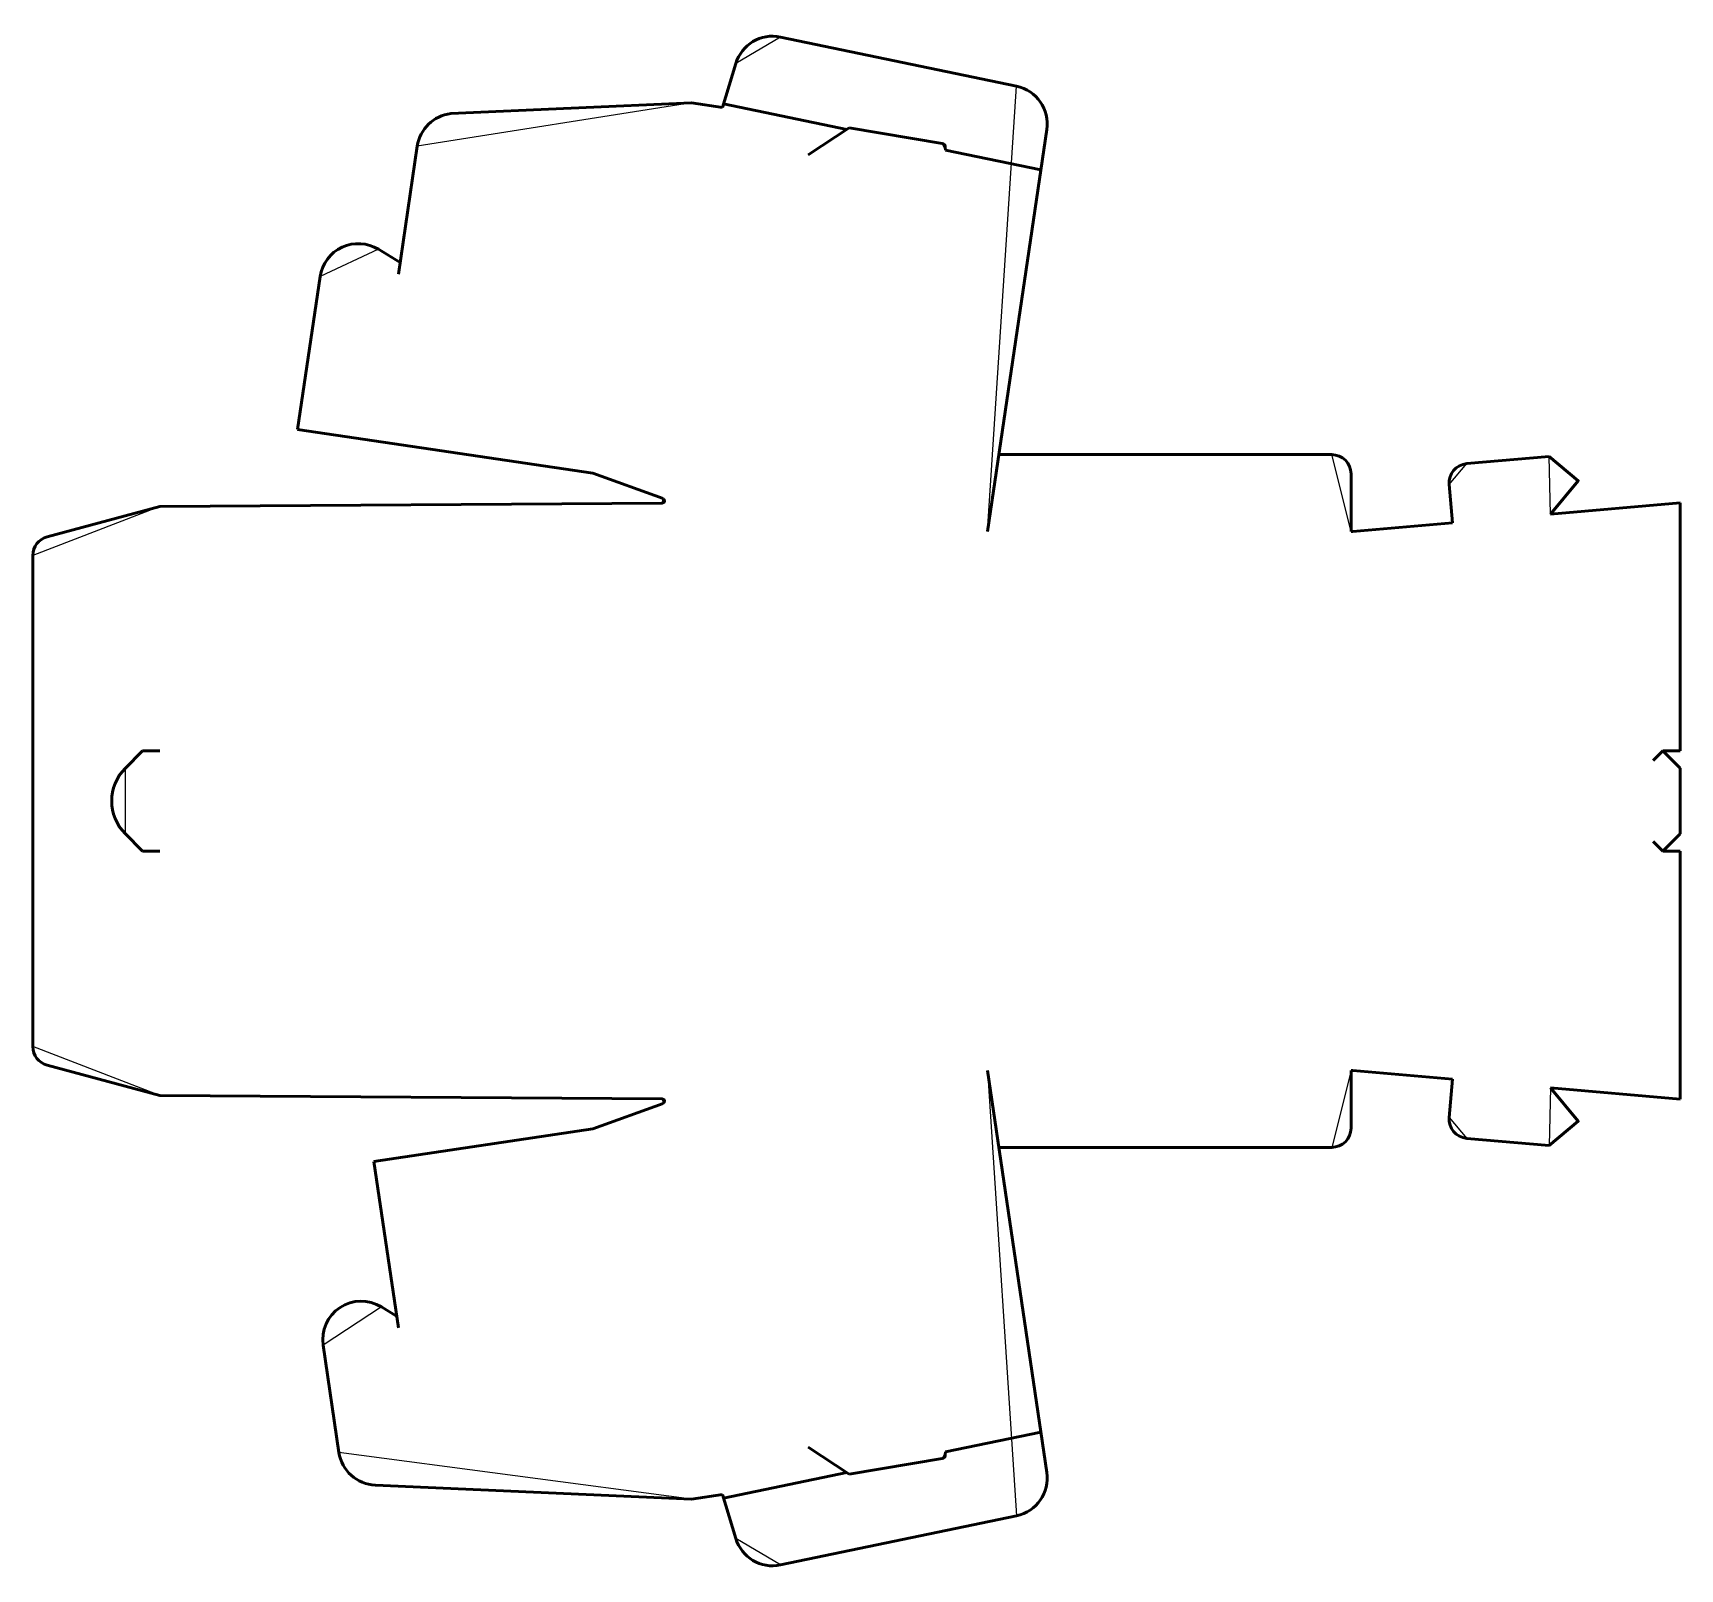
# Model space of a CAD drawing. Header units: centimetres. Extents: x -8.3 to 8.3, y -7.7 to 7.7.
import ezdxf

# ---------------------------------------------------------------- set-up
doc = ezdxf.new("R2010")
doc.units = ezdxf.units.CM
doc.header["$MEASUREMENT"] = 0
doc.layers.add('Camada 1', color=7, linetype='Continuous')

msp = doc.modelspace()

# ---------------------------------------------------------------- linework, layer by layer
at = {"layer": 'Camada 1', "color": 7}
for points, knots in [([(-0.7648, 7.68363), (-0.96131, 7.72461), (-1.15644, 7.60859), (-1.21441, 7.41648), (-1.21441, 7.41648), (-1.21441, 7.41648), (-0.7648, 7.68363), (-0.7648, 7.68363)], [0, 0, 0, 0, 0.33333333, 0.33333333, 0.33333333, 0.33333333, 1, 1, 1, 1]), ([(-0.7648, 7.68363), (-0.7648, 7.68363), (-0.7648, 7.68363), (-0.7648, 7.68363), (-0.7648, 7.68363), (-0.7648, 7.68363), (-0.7648, 7.68363), (-0.7648, 7.68363)], [0, 0, 0, 0, 0.33333333, 0.33333333, 0.33333333, 0.33333333, 1, 1, 1, 1]), ([(1.31598, 2.70947), (1.31598, 2.70947), (1.91371, 6.75312), (1.91371, 6.75312), (1.91371, 6.75312), (1.94377, 6.9559), (1.81044, 7.14682), (1.60986, 7.18862), (1.60986, 7.18862), (1.60986, 7.18862), (1.31598, 2.70947), (1.31598, 2.70947)], [0, 0, 0, 0, 0.25, 0.25, 0.25, 0.25, 0.5, 0.5, 0.5, 0.5, 1, 1, 1, 1]), ([(-1.65857, 7.02231), (-1.65857, 7.02231), (-4.07906, 6.9141), (-4.07906, 6.9141), (-4.07906, 6.9141), (-4.25313, 6.89399), (-4.39198, 6.75953), (-4.41759, 6.58625), (-4.41759, 6.58625), (-4.41759, 6.58625), (-1.65857, 7.02231), (-1.65857, 7.02231)], [0, 0, 0, 0, 0.25, 0.25, 0.25, 0.25, 0.5, 0.5, 0.5, 0.5, 1, 1, 1, 1]), ([(-1.65857, 7.02231), (-1.65857, 7.02231), (-1.65857, 7.02231), (-1.65857, 7.02231), (-1.65857, 7.02231), (-1.65857, 7.02231), (-1.65857, 7.02231), (-1.65857, 7.02231)], [0, 0, 0, 0, 0.33333333, 0.33333333, 0.33333333, 0.33333333, 1, 1, 1, 1]), ([(0.89506, 6.5469), (0.89506, 6.5469), (0.89334, 6.57743), (0.89334, 6.57743), (0.89334, 6.57743), (0.89231, 6.59553), (0.87889, 6.6104), (0.86095, 6.61347), (0.86095, 6.61347), (0.86095, 6.61347), (0.89506, 6.5469), (0.89506, 6.5469)], [0, 0, 0, 0, 0.25, 0.25, 0.25, 0.25, 0.5, 0.5, 0.5, 0.5, 1, 1, 1, 1]), ([(0.89506, 6.5469), (0.89506, 6.5469), (0.89506, 6.5469), (0.89506, 6.5469), (0.89506, 6.5469), (0.89506, 6.5469), (0.89506, 6.5469), (0.89506, 6.5469)], [0, 0, 0, 0, 0.33333333, 0.33333333, 0.33333333, 0.33333333, 1, 1, 1, 1]), ([(-4.80819, 5.5485), (-4.91894, 5.61668), (-5.05663, 5.62457), (-5.17453, 5.56961), (-5.17453, 5.56961), (-5.29243, 5.51463), (-5.3749, 5.40409), (-5.39382, 5.27539), (-5.39382, 5.27539), (-5.39382, 5.27539), (-4.80819, 5.5485), (-4.80819, 5.5485)], [0, 0, 0, 0, 0.25, 0.25, 0.25, 0.25, 0.5, 0.5, 0.5, 0.5, 1, 1, 1, 1]), ([(-4.80819, 5.5485), (-4.80819, 5.5485), (-4.80819, 5.5485), (-4.80819, 5.5485), (-4.80819, 5.5485), (-4.80819, 5.5485), (-4.80819, 5.5485), (-4.80819, 5.5485)], [0, 0, 0, 0, 0.33333333, 0.33333333, 0.33333333, 0.33333333, 1, 1, 1, 1]), ([(4.97377, 2.70947), (4.97377, 2.70947), (4.97377, 3.29005), (4.97377, 3.29005), (4.97377, 3.29005), (4.97377, 3.39694), (4.88707, 3.48357), (4.78015, 3.48357), (4.78015, 3.48357), (4.78015, 3.48357), (4.97377, 2.70947), (4.97377, 2.70947)], [0, 0, 0, 0, 0.25, 0.25, 0.25, 0.25, 0.5, 0.5, 0.5, 0.5, 1, 1, 1, 1]), ([(5.96154, 3.18347), (5.95225, 3.28994), (6.03099, 3.38387), (6.13738, 3.39328), (6.13738, 3.39328), (6.13738, 3.39328), (5.96154, 3.18347), (5.96154, 3.18347)], [0, 0, 0, 0, 0.33333333, 0.33333333, 0.33333333, 0.33333333, 1, 1, 1, 1]), ([(6.97881, 2.88465), (6.97881, 2.88465), (7.26003, 3.22032), (7.26003, 3.22032), (7.26003, 3.22032), (7.26003, 3.22032), (6.96637, 3.46641), (6.96637, 3.46641), (6.96637, 3.46641), (6.96637, 3.46641), (6.97881, 2.88465), (6.97881, 2.88465)], [0, 0, 0, 0, 0.25, 0.25, 0.25, 0.25, 0.5, 0.5, 0.5, 0.5, 1, 1, 1, 1]), ([(5.96154, 3.18347), (5.96154, 3.18347), (5.96154, 3.18347), (5.96154, 3.18347), (5.96154, 3.18347), (5.96154, 3.18347), (5.96154, 3.18347), (5.96154, 3.18347)], [0, 0, 0, 0, 0.33333333, 0.33333333, 0.33333333, 0.33333333, 1, 1, 1, 1]), ([(-1.95344, 2.99617), (-1.92756, 2.99646), (-1.92137, 3.03242), (-1.94571, 3.04128), (-1.94571, 3.04128), (-1.94571, 3.04128), (-1.95344, 2.99617), (-1.95344, 2.99617)], [0, 0, 0, 0, 0.33333333, 0.33333333, 0.33333333, 0.33333333, 1, 1, 1, 1]), ([(-1.95344, 2.99617), (-1.95344, 2.99617), (-1.95344, 2.99617), (-1.95344, 2.99617), (-1.95344, 2.99617), (-1.95344, 2.99617), (-1.95344, 2.99617), (-1.95344, 2.99617)], [0, 0, 0, 0, 0.33333333, 0.33333333, 0.33333333, 0.33333333, 1, 1, 1, 1]), ([(-7.00585, 2.96108), (-7.00585, 2.96108), (-8.1398, 2.65726), (-8.1398, 2.65726), (-8.1398, 2.65726), (-8.22441, 2.63462), (-8.28323, 2.55786), (-8.28323, 2.47031), (-8.28323, 2.47031), (-8.28323, 2.47031), (-7.00585, 2.96108), (-7.00585, 2.96108)], [0, 0, 0, 0, 0.25, 0.25, 0.25, 0.25, 0.5, 0.5, 0.5, 0.5, 1, 1, 1, 1]), ([(-7.00585, 2.96108), (-7.00585, 2.96108), (-7.00585, 2.96108), (-7.00585, 2.96108), (-7.00585, 2.96108), (-7.00585, 2.96108), (-7.00585, 2.96108), (-7.00585, 2.96108)], [0, 0, 0, 0, 0.33333333, 0.33333333, 0.33333333, 0.33333333, 1, 1, 1, 1]), ([(1.31598, 2.70947), (1.31598, 2.70947), (1.31598, 2.70947), (1.31598, 2.70947), (1.31598, 2.70947), (1.31598, 2.70947), (1.31598, 2.70947), (1.31598, 2.70947)], [0, 0, 0, 0, 0.33333333, 0.33333333, 0.33333333, 0.33333333, 1, 1, 1, 1]), ([(4.97377, 2.70947), (4.97377, 2.70947), (4.97377, 2.70947), (4.97377, 2.70947), (4.97377, 2.70947), (4.97377, 2.70947), (4.97377, 2.70947), (4.97377, 2.70947)], [0, 0, 0, 0, 0.33333333, 0.33333333, 0.33333333, 0.33333333, 1, 1, 1, 1]), ([(-7.35483, 0.32837), (-7.53628, 0.14702), (-7.53628, -0.14711), (-7.35483, -0.32843), (-7.35483, -0.32843), (-7.35483, -0.32843), (-7.35483, 0.32837), (-7.35483, 0.32837)], [0, 0, 0, 0, 0.33333333, 0.33333333, 0.33333333, 0.33333333, 1, 1, 1, 1]), ([(-7.35483, 0.32837), (-7.35483, 0.32837), (-7.35483, 0.32837), (-7.35483, 0.32837), (-7.35483, 0.32837), (-7.35483, 0.32837), (-7.35483, 0.32837), (-7.35483, 0.32837)], [0, 0, 0, 0, 0.33333333, 0.33333333, 0.33333333, 0.33333333, 1, 1, 1, 1]), ([(-7.00585, -2.96103), (-7.00585, -2.96103), (-8.1398, -2.65724), (-8.1398, -2.65724), (-8.1398, -2.65724), (-8.22441, -2.63461), (-8.28323, -2.55791), (-8.28323, -2.47031), (-8.28323, -2.47031), (-8.28323, -2.47031), (-7.00585, -2.96103), (-7.00585, -2.96103)], [0, 0, 0, 0, 0.25, 0.25, 0.25, 0.25, 0.5, 0.5, 0.5, 0.5, 1, 1, 1, 1]), ([(1.31598, -2.70952), (1.31598, -2.70952), (1.9137, -6.7532), (1.9137, -6.7532), (1.9137, -6.7532), (1.94376, -6.95595), (1.81043, -7.14693), (1.60985, -7.18865), (1.60985, -7.18865), (1.60985, -7.18865), (1.31598, -2.70952), (1.31598, -2.70952)], [0, 0, 0, 0, 0.25, 0.25, 0.25, 0.25, 0.5, 0.5, 0.5, 0.5, 1, 1, 1, 1]), ([(1.31598, -2.70952), (1.31598, -2.70952), (1.31598, -2.70952), (1.31598, -2.70952), (1.31598, -2.70952), (1.31598, -2.70952), (1.31598, -2.70952), (1.31598, -2.70952)], [0, 0, 0, 0, 0.33333333, 0.33333333, 0.33333333, 0.33333333, 1, 1, 1, 1]), ([(4.97377, -2.70952), (4.97377, -2.70952), (4.97377, -3.2901), (4.97377, -3.2901), (4.97377, -3.2901), (4.97377, -3.39694), (4.88707, -3.48364), (4.78015, -3.48364), (4.78015, -3.48364), (4.78015, -3.48364), (4.97377, -2.70952), (4.97377, -2.70952)], [0, 0, 0, 0, 0.25, 0.25, 0.25, 0.25, 0.5, 0.5, 0.5, 0.5, 1, 1, 1, 1]), ([(4.97377, -2.70952), (4.97377, -2.70952), (4.97377, -2.70952), (4.97377, -2.70952), (4.97377, -2.70952), (4.97377, -2.70952), (4.97377, -2.70952), (4.97377, -2.70952)], [0, 0, 0, 0, 0.33333333, 0.33333333, 0.33333333, 0.33333333, 1, 1, 1, 1]), ([(-7.00585, -2.96103), (-7.00585, -2.96103), (-7.00585, -2.96103), (-7.00585, -2.96103), (-7.00585, -2.96103), (-7.00585, -2.96103), (-7.00585, -2.96103), (-7.00585, -2.96103)], [0, 0, 0, 0, 0.33333333, 0.33333333, 0.33333333, 0.33333333, 1, 1, 1, 1]), ([(6.97881, -2.8847), (6.97881, -2.8847), (7.26003, -3.22038), (7.26003, -3.22038), (7.26003, -3.22038), (7.26003, -3.22038), (6.96637, -3.46644), (6.96637, -3.46644), (6.96637, -3.46644), (6.96637, -3.46644), (6.97881, -2.8847), (6.97881, -2.8847)], [0, 0, 0, 0, 0.25, 0.25, 0.25, 0.25, 0.5, 0.5, 0.5, 0.5, 1, 1, 1, 1]), ([(-1.95344, -2.99619), (-1.92756, -2.99635), (-1.92137, -3.03246), (-1.94571, -3.04128), (-1.94571, -3.04128), (-1.94571, -3.04128), (-1.95344, -2.99619), (-1.95344, -2.99619)], [0, 0, 0, 0, 0.33333333, 0.33333333, 0.33333333, 0.33333333, 1, 1, 1, 1]), ([(-1.95344, -2.99619), (-1.95344, -2.99619), (-1.95344, -2.99619), (-1.95344, -2.99619), (-1.95344, -2.99619), (-1.95344, -2.99619), (-1.95344, -2.99619), (-1.95344, -2.99619)], [0, 0, 0, 0, 0.33333333, 0.33333333, 0.33333333, 0.33333333, 1, 1, 1, 1]), ([(5.96154, -3.18349), (5.95225, -3.28998), (6.03099, -3.38389), (6.13738, -3.3933), (6.13738, -3.3933), (6.13738, -3.3933), (5.96154, -3.18349), (5.96154, -3.18349)], [0, 0, 0, 0, 0.33333333, 0.33333333, 0.33333333, 0.33333333, 1, 1, 1, 1]), ([(5.96154, -3.18349), (5.96154, -3.18349), (5.96154, -3.18349), (5.96154, -3.18349), (5.96154, -3.18349), (5.96154, -3.18349), (5.96154, -3.18349), (5.96154, -3.18349)], [0, 0, 0, 0, 0.33333333, 0.33333333, 0.33333333, 0.33333333, 1, 1, 1, 1]), ([(-4.77877, -5.08802), (-4.90688, -5.00925), (-5.0691, -5.01179), (-5.19467, -5.09461), (-5.19467, -5.09461), (-5.32021, -5.17748), (-5.38641, -5.32549), (-5.3644, -5.47439), (-5.3644, -5.47439), (-5.3644, -5.47439), (-4.77877, -5.08802), (-4.77877, -5.08802)], [0, 0, 0, 0, 0.25, 0.25, 0.25, 0.25, 0.5, 0.5, 0.5, 0.5, 1, 1, 1, 1]), ([(-4.77877, -5.08802), (-4.77877, -5.08802), (-4.77877, -5.08802), (-4.77877, -5.08802), (-4.77877, -5.08802), (-4.77877, -5.08802), (-4.77877, -5.08802), (-4.77877, -5.08802)], [0, 0, 0, 0, 0.33333333, 0.33333333, 0.33333333, 0.33333333, 1, 1, 1, 1]), ([(-1.65857, -7.02233), (-1.65857, -7.02233), (-4.83905, -6.88117), (-4.83905, -6.88117), (-4.83905, -6.88117), (-5.02458, -6.87323), (-5.17814, -6.73478), (-5.20531, -6.55108), (-5.20531, -6.55108), (-5.20531, -6.55108), (-1.65857, -7.02233), (-1.65857, -7.02233)], [0, 0, 0, 0, 0.25, 0.25, 0.25, 0.25, 0.5, 0.5, 0.5, 0.5, 1, 1, 1, 1]), ([(0.89506, -6.54685), (0.89506, -6.54685), (0.89334, -6.57746), (0.89334, -6.57746), (0.89334, -6.57746), (0.89231, -6.59561), (0.87889, -6.61048), (0.86095, -6.61344), (0.86095, -6.61344), (0.86095, -6.61344), (0.89506, -6.54685), (0.89506, -6.54685)], [0, 0, 0, 0, 0.25, 0.25, 0.25, 0.25, 0.5, 0.5, 0.5, 0.5, 1, 1, 1, 1]), ([(0.89506, -6.54685), (0.89506, -6.54685), (0.89506, -6.54685), (0.89506, -6.54685), (0.89506, -6.54685), (0.89506, -6.54685), (0.89506, -6.54685), (0.89506, -6.54685)], [0, 0, 0, 0, 0.33333333, 0.33333333, 0.33333333, 0.33333333, 1, 1, 1, 1]), ([(-1.65857, -7.02233), (-1.65857, -7.02233), (-1.65857, -7.02233), (-1.65857, -7.02233), (-1.65857, -7.02233), (-1.65857, -7.02233), (-1.65857, -7.02233), (-1.65857, -7.02233)], [0, 0, 0, 0, 0.33333333, 0.33333333, 0.33333333, 0.33333333, 1, 1, 1, 1]), ([(-0.7648, -7.68363), (-0.96131, -7.72467), (-1.15644, -7.6087), (-1.21441, -7.41653), (-1.21441, -7.41653), (-1.21441, -7.41653), (-0.7648, -7.68363), (-0.7648, -7.68363)], [0, 0, 0, 0, 0.33333333, 0.33333333, 0.33333333, 0.33333333, 1, 1, 1, 1]), ([(-0.7648, -7.68363), (-0.7648, -7.68363), (-0.7648, -7.68363), (-0.7648, -7.68363), (-0.7648, -7.68363), (-0.7648, -7.68363), (-0.7648, -7.68363), (-0.7648, -7.68363)], [0, 0, 0, 0, 0.33333333, 0.33333333, 0.33333333, 0.33333333, 1, 1, 1, 1])]:
    msp.add_open_spline(points, degree=3, knots=knots, dxfattribs=at)
at = {"layer": 'Camada 1', "lineweight": 53}
for points in [[(-0.7648, 7.68363), (-0.96131, 7.72461), (-1.15644, 7.60859), (-1.21441, 7.41648)], [(-0.7648, 7.68363), (-0.7648, 7.68363), (1.60983, 7.18862), (1.60983, 7.18862)], [(-1.3471, 6.9763), (-1.3471, 6.9763), (-1.21444, 7.41648), (-1.21444, 7.41648)], [(-1.3471, 6.9763), (-1.3471, 6.9763), (-1.65857, 7.02231), (-1.65857, 7.02231)], [(-1.33636, 7.01207), (-1.33636, 7.01207), (-0.09768, 6.75383), (-0.09768, 6.75383)], [(-0.48691, 6.49888), (-0.48691, 6.49888), (-0.07501, 6.76873), (-0.07501, 6.76873)], [(-0.07501, 6.76873), (-0.07501, 6.76873), (0.86093, 6.61347), (0.86093, 6.61347)], [(-4.41759, 6.58622), (-4.41759, 6.58622), (-4.60782, 5.29868), (-4.60782, 5.29868)], [(0.89506, 6.5469), (0.89506, 6.5469), (1.85367, 6.34706), (1.85367, 6.34706)], [(-4.80819, 5.5485), (-4.80819, 5.5485), (-4.59071, 5.41475), (-4.59071, 5.41475)], [(-5.39382, 5.27539), (-5.39382, 5.27539), (-5.6212, 3.73724), (-5.6212, 3.73724)], [(-2.65189, 3.2983), (-2.65189, 3.2983), (-5.6212, 3.73724), (-5.6212, 3.73724)], [(4.78012, 3.48356), (4.78012, 3.48356), (1.43039, 3.48356), (1.43039, 3.48356)], [(5.96154, 3.18347), (5.95225, 3.28994), (6.03099, 3.38387), (6.13738, 3.39328)], [(6.96637, 3.46641), (6.96637, 3.46641), (6.13736, 3.39328), (6.13736, 3.39328)], [(-1.94572, 3.04128), (-1.94572, 3.04128), (-2.65189, 3.2983), (-2.65189, 3.2983)], [(5.99559, 2.79792), (5.99559, 2.79792), (5.96154, 3.18347), (5.96154, 3.18347)], [(-1.95345, 2.99617), (-1.95345, 2.99617), (-7.00585, 2.96108), (-7.00585, 2.96108)], [(-1.95344, 2.99617), (-1.92756, 2.99646), (-1.92137, 3.03242), (-1.94571, 3.04128)], [(6.97881, 2.88465), (6.97881, 2.88465), (8.28323, 2.99977), (8.28323, 2.99977)], [(8.28323, 2.99977), (8.28323, 2.99977), (8.28323, 0.50324), (8.28323, 0.50324)], [(4.99322, 2.70947), (4.99322, 2.70947), (4.97377, 2.70947), (4.97377, 2.70947)], [(4.99322, 2.70947), (4.99322, 2.70947), (5.99559, 2.79792), (5.99559, 2.79792)], [(-8.28323, 2.47031), (-8.28323, 2.47031), (-8.28323, -2.47031), (-8.28323, -2.47031)], [(-7.18008, 0.50324), (-7.18008, 0.50324), (-7.35483, 0.32837), (-7.35483, 0.32837)], [(-7.18008, 0.50324), (-7.18008, 0.50324), (-7.00585, 0.50324), (-7.00585, 0.50324)], [(8.109, 0.50324), (8.109, 0.50324), (8.01233, 0.40648), (8.01233, 0.40648)], [(8.109, 0.50324), (8.109, 0.50324), (8.28323, 0.32898), (8.28323, 0.32898)], [(8.109, 0.50324), (8.109, 0.50324), (8.28323, 0.50324), (8.28323, 0.50324)], [(-7.35483, 0.32837), (-7.53628, 0.14702), (-7.53628, -0.14711), (-7.35483, -0.32843)], [(8.28323, -0.32896), (8.28323, -0.32896), (8.28323, 0.32898), (8.28323, 0.32898)], [(-7.18008, -0.50321), (-7.18008, -0.50321), (-7.35483, -0.32843), (-7.35483, -0.32843)], [(8.109, -0.50321), (8.109, -0.50321), (8.28323, -0.32896), (8.28323, -0.32896)], [(8.109, -0.50321), (8.109, -0.50321), (8.01233, -0.40645), (8.01233, -0.40645)], [(-7.18008, -0.50321), (-7.18008, -0.50321), (-7.00585, -0.50321), (-7.00585, -0.50321)], [(8.109, -0.50321), (8.109, -0.50321), (8.28323, -0.50321), (8.28323, -0.50321)], [(8.28323, -2.99979), (8.28323, -2.99979), (8.28323, -0.50321), (8.28323, -0.50321)], [(4.99322, -2.70952), (4.99322, -2.70952), (4.97377, -2.70952), (4.97377, -2.70952)], [(4.99322, -2.70952), (4.99322, -2.70952), (5.99559, -2.79794), (5.99559, -2.79794)], [(5.99559, -2.79794), (5.99559, -2.79794), (5.96154, -3.18349), (5.96154, -3.18349)], [(-1.95345, -2.99619), (-1.95345, -2.99619), (-7.00585, -2.96103), (-7.00585, -2.96103)], [(6.97881, -2.8847), (6.97881, -2.8847), (8.28323, -2.99979), (8.28323, -2.99979)], [(-1.94572, -3.04128), (-1.94572, -3.04128), (-2.65189, -3.29832), (-2.65189, -3.29832)], [(-1.95344, -2.99619), (-1.92756, -2.99635), (-1.92137, -3.03246), (-1.94571, -3.04128)], [(-2.65189, -3.29832), (-2.65189, -3.29832), (-4.85547, -3.62405), (-4.85547, -3.62405)], [(5.96154, -3.18349), (5.95225, -3.28998), (6.03099, -3.38389), (6.13738, -3.3933)], [(6.96637, -3.46644), (6.96637, -3.46644), (6.13736, -3.39328), (6.13736, -3.39328)], [(-4.60782, -5.29868), (-4.60782, -5.29868), (-4.85547, -3.62405), (-4.85547, -3.62405)], [(4.78012, -3.48364), (4.78012, -3.48364), (1.43039, -3.48364), (1.43039, -3.48364)], [(-4.77877, -5.08802), (-4.77877, -5.08802), (-4.62502, -5.18253), (-4.62502, -5.18253)], [(-5.20531, -6.55111), (-5.20531, -6.55111), (-5.3644, -5.47439), (-5.3644, -5.47439)], [(0.89506, -6.54685), (0.89506, -6.54685), (1.85367, -6.34704), (1.85367, -6.34704)], [(-0.48691, -6.49888), (-0.48691, -6.49888), (-0.07501, -6.76873), (-0.07501, -6.76873)], [(-0.07501, -6.76873), (-0.07501, -6.76873), (0.86093, -6.61344), (0.86093, -6.61344)], [(-1.33636, -7.01204), (-1.33636, -7.01204), (-0.09768, -6.75389), (-0.09768, -6.75389)], [(-1.3471, -6.97632), (-1.3471, -6.97632), (-1.65857, -7.02233), (-1.65857, -7.02233)], [(-1.3471, -6.97632), (-1.3471, -6.97632), (-1.21444, -7.41654), (-1.21444, -7.41654)], [(-0.7648, -7.68363), (-0.7648, -7.68363), (1.60983, -7.18865), (1.60983, -7.18865)], [(-0.7648, -7.68363), (-0.96131, -7.72467), (-1.15644, -7.6087), (-1.21441, -7.41653)]]:
    msp.add_open_spline(points, degree=3, dxfattribs=at)
for points in [[(-0.7648, 7.68363), (-0.7648, 7.68363), (-0.7648, 7.68363), (-0.7648, 7.68363), (-0.7648, 7.68363), (-0.7648, 7.68363), (-0.7648, 7.68363), (-0.7648, 7.68363)], [(1.31598, 2.70947), (1.31598, 2.70947), (1.91371, 6.75312), (1.91371, 6.75312), (1.91371, 6.75312), (1.94377, 6.9559), (1.81044, 7.14682), (1.60986, 7.18862)], [(-1.65857, 7.02231), (-1.65857, 7.02231), (-4.07906, 6.9141), (-4.07906, 6.9141), (-4.07906, 6.9141), (-4.25313, 6.89399), (-4.39198, 6.75953), (-4.41759, 6.58625)], [(-1.65857, 7.02231), (-1.65857, 7.02231), (-1.65857, 7.02231), (-1.65857, 7.02231), (-1.65857, 7.02231), (-1.65857, 7.02231), (-1.65857, 7.02231), (-1.65857, 7.02231)], [(0.89506, 6.5469), (0.89506, 6.5469), (0.89334, 6.57743), (0.89334, 6.57743), (0.89334, 6.57743), (0.89231, 6.59553), (0.87889, 6.6104), (0.86095, 6.61347)], [(0.89506, 6.5469), (0.89506, 6.5469), (0.89506, 6.5469), (0.89506, 6.5469), (0.89506, 6.5469), (0.89506, 6.5469), (0.89506, 6.5469), (0.89506, 6.5469)], [(-4.80819, 5.5485), (-4.91894, 5.61668), (-5.05663, 5.62457), (-5.17453, 5.56961), (-5.17453, 5.56961), (-5.29243, 5.51463), (-5.3749, 5.40409), (-5.39382, 5.27539)], [(-4.80819, 5.5485), (-4.80819, 5.5485), (-4.80819, 5.5485), (-4.80819, 5.5485), (-4.80819, 5.5485), (-4.80819, 5.5485), (-4.80819, 5.5485), (-4.80819, 5.5485)], [(4.97377, 2.70947), (4.97377, 2.70947), (4.97377, 3.29005), (4.97377, 3.29005), (4.97377, 3.29005), (4.97377, 3.39694), (4.88707, 3.48357), (4.78015, 3.48357)], [(6.97881, 2.88465), (6.97881, 2.88465), (7.26003, 3.22032), (7.26003, 3.22032), (7.26003, 3.22032), (7.26003, 3.22032), (6.96637, 3.46641), (6.96637, 3.46641)], [(5.96154, 3.18347), (5.96154, 3.18347), (5.96154, 3.18347), (5.96154, 3.18347), (5.96154, 3.18347), (5.96154, 3.18347), (5.96154, 3.18347), (5.96154, 3.18347)], [(-1.95344, 2.99617), (-1.95344, 2.99617), (-1.95344, 2.99617), (-1.95344, 2.99617), (-1.95344, 2.99617), (-1.95344, 2.99617), (-1.95344, 2.99617), (-1.95344, 2.99617)], [(-7.00585, 2.96108), (-7.00585, 2.96108), (-8.1398, 2.65726), (-8.1398, 2.65726), (-8.1398, 2.65726), (-8.22441, 2.63462), (-8.28323, 2.55786), (-8.28323, 2.47031)], [(-7.00585, 2.96108), (-7.00585, 2.96108), (-7.00585, 2.96108), (-7.00585, 2.96108), (-7.00585, 2.96108), (-7.00585, 2.96108), (-7.00585, 2.96108), (-7.00585, 2.96108)], [(1.31598, 2.70947), (1.31598, 2.70947), (1.31598, 2.70947), (1.31598, 2.70947), (1.31598, 2.70947), (1.31598, 2.70947), (1.31598, 2.70947), (1.31598, 2.70947)], [(4.97377, 2.70947), (4.97377, 2.70947), (4.97377, 2.70947), (4.97377, 2.70947), (4.97377, 2.70947), (4.97377, 2.70947), (4.97377, 2.70947), (4.97377, 2.70947)], [(-7.35483, 0.32837), (-7.35483, 0.32837), (-7.35483, 0.32837), (-7.35483, 0.32837), (-7.35483, 0.32837), (-7.35483, 0.32837), (-7.35483, 0.32837), (-7.35483, 0.32837)], [(-7.00585, -2.96103), (-7.00585, -2.96103), (-8.1398, -2.65724), (-8.1398, -2.65724), (-8.1398, -2.65724), (-8.22441, -2.63461), (-8.28323, -2.55791), (-8.28323, -2.47031)], [(1.31598, -2.70952), (1.31598, -2.70952), (1.9137, -6.7532), (1.9137, -6.7532), (1.9137, -6.7532), (1.94376, -6.95595), (1.81043, -7.14693), (1.60985, -7.18865)], [(1.31598, -2.70952), (1.31598, -2.70952), (1.31598, -2.70952), (1.31598, -2.70952), (1.31598, -2.70952), (1.31598, -2.70952), (1.31598, -2.70952), (1.31598, -2.70952)], [(4.97377, -2.70952), (4.97377, -2.70952), (4.97377, -3.2901), (4.97377, -3.2901), (4.97377, -3.2901), (4.97377, -3.39694), (4.88707, -3.48364), (4.78015, -3.48364)], [(4.97377, -2.70952), (4.97377, -2.70952), (4.97377, -2.70952), (4.97377, -2.70952), (4.97377, -2.70952), (4.97377, -2.70952), (4.97377, -2.70952), (4.97377, -2.70952)], [(-7.00585, -2.96103), (-7.00585, -2.96103), (-7.00585, -2.96103), (-7.00585, -2.96103), (-7.00585, -2.96103), (-7.00585, -2.96103), (-7.00585, -2.96103), (-7.00585, -2.96103)], [(6.97881, -2.8847), (6.97881, -2.8847), (7.26003, -3.22038), (7.26003, -3.22038), (7.26003, -3.22038), (7.26003, -3.22038), (6.96637, -3.46644), (6.96637, -3.46644)], [(-1.95344, -2.99619), (-1.95344, -2.99619), (-1.95344, -2.99619), (-1.95344, -2.99619), (-1.95344, -2.99619), (-1.95344, -2.99619), (-1.95344, -2.99619), (-1.95344, -2.99619)], [(5.96154, -3.18349), (5.96154, -3.18349), (5.96154, -3.18349), (5.96154, -3.18349), (5.96154, -3.18349), (5.96154, -3.18349), (5.96154, -3.18349), (5.96154, -3.18349)], [(-4.77877, -5.08802), (-4.90688, -5.00925), (-5.0691, -5.01179), (-5.19467, -5.09461), (-5.19467, -5.09461), (-5.32021, -5.17748), (-5.38641, -5.32549), (-5.3644, -5.47439)], [(-4.77877, -5.08802), (-4.77877, -5.08802), (-4.77877, -5.08802), (-4.77877, -5.08802), (-4.77877, -5.08802), (-4.77877, -5.08802), (-4.77877, -5.08802), (-4.77877, -5.08802)], [(-1.65857, -7.02233), (-1.65857, -7.02233), (-4.83905, -6.88117), (-4.83905, -6.88117), (-4.83905, -6.88117), (-5.02458, -6.87323), (-5.17814, -6.73478), (-5.20531, -6.55108)], [(0.89506, -6.54685), (0.89506, -6.54685), (0.89334, -6.57746), (0.89334, -6.57746), (0.89334, -6.57746), (0.89231, -6.59561), (0.87889, -6.61048), (0.86095, -6.61344)], [(0.89506, -6.54685), (0.89506, -6.54685), (0.89506, -6.54685), (0.89506, -6.54685), (0.89506, -6.54685), (0.89506, -6.54685), (0.89506, -6.54685), (0.89506, -6.54685)], [(-1.65857, -7.02233), (-1.65857, -7.02233), (-1.65857, -7.02233), (-1.65857, -7.02233), (-1.65857, -7.02233), (-1.65857, -7.02233), (-1.65857, -7.02233), (-1.65857, -7.02233)], [(-0.7648, -7.68363), (-0.7648, -7.68363), (-0.7648, -7.68363), (-0.7648, -7.68363), (-0.7648, -7.68363), (-0.7648, -7.68363), (-0.7648, -7.68363), (-0.7648, -7.68363)]]:
    msp.add_open_spline(points, degree=3, knots=[0, 0, 0, 0, 0.33333333, 0.33333333, 0.33333333, 0.33333333, 1, 1, 1, 1], dxfattribs=at)

doc.saveas('drawing.dxf')
